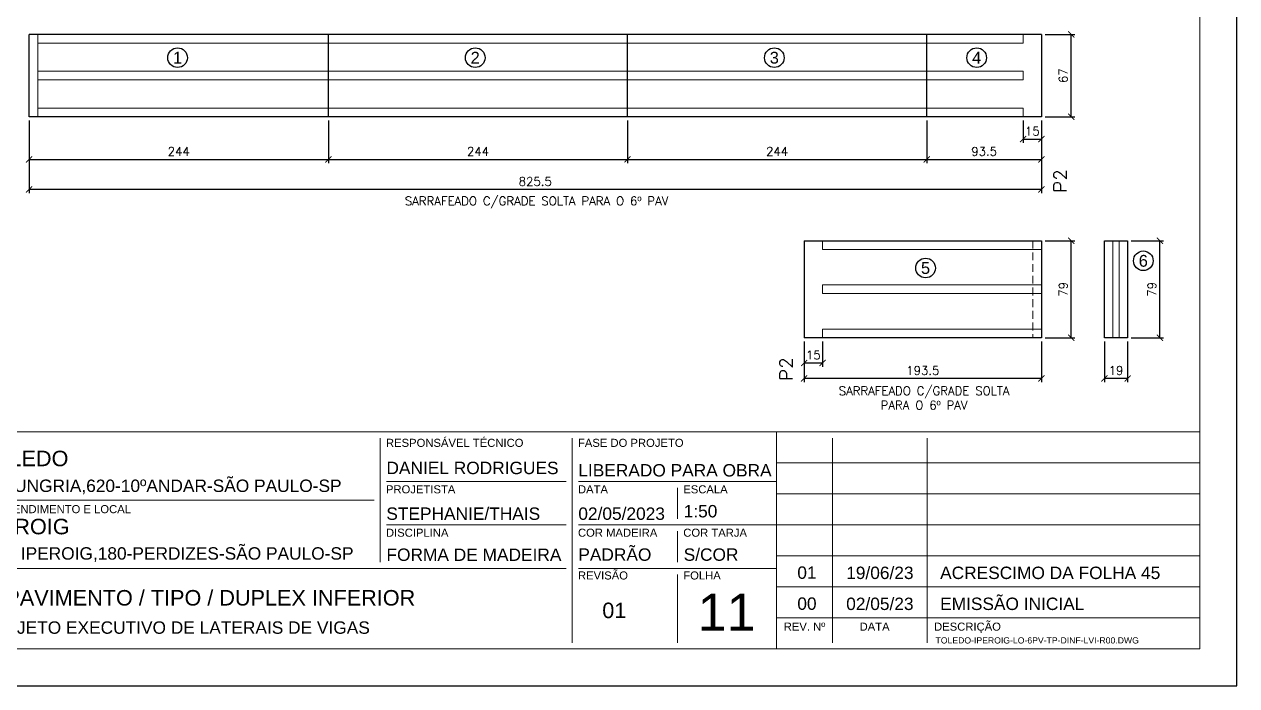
# Model space of a CAD drawing. Extents: x -23436 to 4767, y -4638 to 9755.
# Drawn here: x -15425 to -14436, y 6382 to 6921 of the extents above; entities that cross this region are included whole.
import ezdxf
from ezdxf.enums import TextEntityAlignment as Align

# ---------------------------------------------------------------- set-up
doc = ezdxf.new("R2010")
doc.units = 0
doc.header["$PDMODE"] = 2
doc.header["$PDSIZE"] = 10
doc.linetypes.add('HIDDEN', pattern=[9.525, 6.35, -3.175])
doc.layers.get('0').update_dxf_attribs({"lineweight": 13})
doc.layers.get('Defpoints').update_dxf_attribs({"lineweight": 13})
for name, color, linetype in [('Cota', 4, 'Continuous'), ('MB Logo', 255, 'Continuous'), ('Painéis', 200, 'Continuous'), ('Romaneio', 10, 'Continuous')]:
    doc.layers.add(name, color=color, linetype=linetype)
for name, color, linetype, lineweight in [('FOLHA MB', 7, 'Continuous', 13), ('N° Folha', 5, 'Continuous', 13), ('Sarr 2.2x7', 40, 'Continuous', 9), ('Texto Seção', 7, 'Continuous', 15)]:
    doc.layers.add(name, color=color, linetype=linetype, lineweight=lineweight)
doc.layers.add('Laje_Perimetro', color=7, linetype='Continuous', plot=False)
doc.styles.add('ARIAL', font='arial.ttf', dxfattribs={"oblique": 15, "height": 25})
doc.styles.add('MB_C01', font='arial.ttf', dxfattribs={"height": 1.3})
doc.styles.add('MB_C02', font='arial.ttf', dxfattribs={"height": 2})
doc.styles.add('MB_C03', font='arial.ttf', dxfattribs={"height": 2.5})
doc.styles.add('MB_C04', font='arial.ttf', dxfattribs={"height": 6})
doc.styles.add('REGUA-120', font='ROMANS.shx', dxfattribs={"height": 15})
doc.styles.add('ROMANS', font='romans.shx')
doc.dimstyles.new('Cota Paínel', dxfattribs={"dimtxt": 7, "dimasz": 5, "dimexe": 3, "dimexo": 3, "dimgap": 3, "dimtad": 1, "dimdec": 1, "dimzin": 12, "dimdsep": 46, "dimtxsty": 'ROMANS', "dimblk": 'ARCHTICK', "dimcen": 0, "dimclrd": 4, "dimclre": 4, "dimclrt": 1, "dimadec": 1, "dimazin": 3, "dimtfac": 1, "dimtdec": 1, "dimtmove": 0, "dimatfit": 3, "dimldrblk": 'OBLIQUE', "dimfxl": 1, "dimtolj": 1, "dimtzin": 12, "dimarcsym": 0})

# ---------------------------------------------------------------- blocks, each defined once
blk = doc.blocks.new('A$C169d8357')
at = {"layer": 'FOLHA MB', "color": 1}
for p, q in [((1109.82, 356.72), (70, 356.72)), ((1109.82, 356.72), (1109.82, 179.94)), ((1455.02, 356.72), (1109.82, 356.72)), ((786.55, 351.67), (786.55, 250.65)), ((943.14, 351.67), (943.14, 184.99)), ((1155.28, 184.99), (1155.28, 351.67)), ((1232.62, 351.67), (1232.62, 184.99)), ((1455.02, 331.47), (1109.82, 331.47)), ((938.09, 316.32), (791.61, 316.32)), ((1109.82, 316.32), (948.19, 316.32)), ((1029, 311.26), (1029, 286.01)), ((781.5, 301.16), (450.7, 301.16)), ((1455.02, 306.21), (1109.82, 306.21)), ((938.09, 280.96), (791.61, 280.96)), ((1109.82, 280.96), (948.19, 280.96)), ((1455.02, 280.96), (1109.82, 280.96)), ((1029, 275.91), (1029, 250.65)), ((1455.02, 255.7), (1109.82, 255.7)), ((938.09, 245.6), (450.7, 245.6)), ((1109.82, 245.6), (948.19, 245.6)), ((1029, 240.55), (1029, 184.99)), ((1455.02, 230.45), (1109.82, 230.45)), ((1455.02, 205.19), (1109.82, 205.19))]:
    blk.add_line(p, q, dxfattribs=at)
for points in [[(0, 1199.94), (0, 149.94), (1485.02, 149.94), (1485.02, 1199.94)], [(70, 1169.94), (70, 179.94), (1455.02, 179.94), (1455.02, 1169.94)]]:
    blk.add_lwpolyline(points, close=True, dxfattribs=at)
at = {"layer": 'FOLHA MB', "color": 6}
for s, height, style, p in [('RESPONSÁVEL TÉCNICO', 6.5663, 'MB_C01', (791.21, 344.6)), ('FASE DO PROJETO', 6.5663, 'MB_C01', (947.79, 344.6)), ('R. HUNGRIA,620-10ºANDAR-SÃO PAULO-SP', 10.102, 'MB_C02', (459.73, 307.83)), ('PROJETISTA', 6.566, 'MB_C01', (791.21, 306.72)), ('DATA', 6.566, 'MB_C01', (947.79, 306.72)), ('ESCALA', 6.566, 'MB_C01', (1033.66, 306.72)), ('EMPREENDIMENTO E LOCAL', 6.5663, 'MB_C01', (454.33, 290.56)), ('DISCIPLINA', 6.566, 'MB_C01', (791.21, 271.36)), ('COR MADEIRA', 6.5663, 'MB_C01', (947.79, 271.36)), ('COR TARJA', 6.566, 'MB_C01', (1033.66, 271.36)), ('RUA IPEROIG,180-PERDIZES-SÃO PAULO-SP', 10.102, 'MB_C02', (459.73, 252.69)), ('REVISÃO', 6.566, 'MB_C01', (947.79, 236.51)), ('FOLHA', 6.566, 'MB_C01', (1033.66, 236.51)), ('PROJETO EXECUTIVO DE LATERAIS DE VIGAS', 10.102, 'MB_C02', (459.73, 192.28))]:
    blk.add_text(s, height=height, dxfattribs=dict(at, style=style)).set_placement(p)
at = {"layer": 'FOLHA MB', "color": 5}
for s, height, style, p in [('TOLEDO', 12.628, 'MB_C03', (459.73, 328.83)), ('DANIEL RODRIGUES', 10.102, 'MB_C02', (791.61, 322.38)), ('LIBERADO PARA OBRA', 10.102, 'MB_C02', (948.09, 320.46)), ('1:50', 10.102, 'MB_C02', (1034, 287.12)), ('STEPHANIE/THAIS', 10.102, 'MB_C02', (791.51, 285.11)), ('02/05/2023', 10.102, 'MB_C02', (948.09, 285.11)), ('IPEROIG', 12.628, 'MB_C03', (459.73, 273.34)), ('FORMA DE MADEIRA', 10.102, 'MB_C02', (791.61, 251.66)), ('PADRÃO', 10.102, 'MB_C02', (948.09, 251.76)), ('S/COR', 10.102, 'MB_C02', (1034, 251.76)), ('01', 10.102, 'MB_C02', (1126.67, 237.06)), ('19/06/23', 10.102, 'MB_C02', (1166.54, 236.89)), ('ACRESCIMO DA FOLHA 45', 10.102, 'MB_C02', (1243.12, 236.89)), ('6º PAVIMENTO / TIPO / DUPLEX INFERIOR', 12.6276, 'MB_C03', (459.73, 215.3)), ('01', 12.628, 'MB_C03', (967.63, 205.03)), ('00', 10.102, 'MB_C02', (1126.67, 211.8)), ('02/05/23', 10.102, 'MB_C02', (1166.54, 211.64)), ('EMISSÃO INICIAL', 10.102, 'MB_C02', (1243.12, 211.64))]:
    blk.add_text(s, height=height, dxfattribs=dict(at, style=style)).set_placement(p)
at = {"layer": 'FOLHA MB', "color": 6, "style": 'MB_C01'}
for s, p in [('REV. Nº', (1132.55, 198.09)), ('DATA', (1189.69, 198.09)), ('DESCRIÇÃO', (1265.45, 198.09))]:
    blk.add_text(s, height=6.566, dxfattribs=at).set_placement(p, align=Align.MIDDLE_CENTER)
at = {"layer": 'FOLHA MB', "insert": (1239.38, 189.41), "char_height": 5.051, "width": 210.8177, "attachment_point": 1, "style": 'MB_C04'}
blk.add_mtext('TOLEDO-IPEROIG-LO-6PV-TP-DINF-LVI-R00.DWG', dxfattribs=at)
blk = doc.blocks.new('_ArchTick')
at = {"color": 0, "linetype": 'ByBlock', "const_width": 0.15}
blk.add_lwpolyline([(-0.5, -0.5), (0.5, 0.5)], dxfattribs=at)
blk = doc.blocks.new('*D275')
at = {"layer": 'Cota', "color": 4, "lineweight": -2, "transparency": 16777216}
for p, q in [((-15421.14, 6842.96), (-15421.14, 6808.18)), ((-15177.14, 6842.96), (-15177.14, 6808.18)), ((-15421.14, 6811.18), (-15177.14, 6811.18))]:
    blk.add_line(p, q, dxfattribs=at)
at = {"layer": 'Defpoints', "color": 0, "transparency": 16777216}
for p in [(-15421.14, 6845.96), (-15177.14, 6845.96), (-15177.14, 6811.18)]:
    blk.add_point(p, dxfattribs=at)
at = {"layer": 'Cota', "color": 4, "lineweight": -2, "transparency": 16777216, "xscale": 5, "yscale": 5, "zscale": 5, "rotation": 180}
blk.add_blockref('_ArchTick', (-15421.14, 6811.18), dxfattribs=at)
at = {"layer": 'Cota', "color": 4, "lineweight": -2, "transparency": 16777216, "xscale": 5, "yscale": 5, "zscale": 5}
blk.add_blockref('_ArchTick', (-15177.14, 6811.18), dxfattribs=at)
at = {"layer": 'Cota', "color": 1, "transparency": 16777216, "insert": (-15299.14, 6817.68), "char_height": 7, "attachment_point": 5, "style": 'ROMANS'}
blk.add_mtext('\\A1;244', dxfattribs=at)
blk = doc.blocks.new('_OBLIQUE')
at = {"color": 0, "linetype": 'ByBlock', "lineweight": -2}
for p, q in [((0, 0), (-1, 0)), ((-0.5, -0.5), (0.5, 0.5))]:
    blk.add_line(p, q, dxfattribs=at)
blk = doc.blocks.new('*D276')
at = {"layer": 'Cota', "color": 4, "lineweight": -2, "transparency": 16777216}
for p, q in [((-15177.14, 6842.96), (-15177.14, 6808.18)), ((-14933.14, 6842.96), (-14933.14, 6808.18)), ((-15177.14, 6811.18), (-14933.14, 6811.18))]:
    blk.add_line(p, q, dxfattribs=at)
at = {"layer": 'Defpoints', "color": 0, "transparency": 16777216}
for p in [(-15177.14, 6845.96), (-14933.14, 6845.96), (-14933.14, 6811.18)]:
    blk.add_point(p, dxfattribs=at)
at = {"layer": 'Cota', "color": 4, "lineweight": -2, "transparency": 16777216, "xscale": 5, "yscale": 5, "zscale": 5, "rotation": 180}
blk.add_blockref('_ArchTick', (-15177.14, 6811.18), dxfattribs=at)
at = {"layer": 'Cota', "color": 4, "lineweight": -2, "transparency": 16777216, "xscale": 5, "yscale": 5, "zscale": 5}
blk.add_blockref('_ArchTick', (-14933.14, 6811.18), dxfattribs=at)
at = {"layer": 'Cota', "color": 1, "transparency": 16777216, "insert": (-15055.14, 6817.68), "char_height": 7, "attachment_point": 5, "style": 'ROMANS'}
blk.add_mtext('\\A1;244', dxfattribs=at)
blk = doc.blocks.new('*D277')
at = {"layer": 'Cota', "color": 4, "lineweight": -2, "transparency": 16777216}
for p, q in [((-14933.14, 6842.96), (-14933.14, 6808.18)), ((-14689.14, 6842.96), (-14689.14, 6808.18)), ((-14933.14, 6811.18), (-14689.14, 6811.18))]:
    blk.add_line(p, q, dxfattribs=at)
at = {"layer": 'Defpoints', "color": 0, "transparency": 16777216}
for p in [(-14933.14, 6845.96), (-14689.14, 6845.96), (-14689.14, 6811.18)]:
    blk.add_point(p, dxfattribs=at)
at = {"layer": 'Cota', "color": 4, "lineweight": -2, "transparency": 16777216, "xscale": 5, "yscale": 5, "zscale": 5, "rotation": 180}
blk.add_blockref('_ArchTick', (-14933.14, 6811.18), dxfattribs=at)
at = {"layer": 'Cota', "color": 4, "lineweight": -2, "transparency": 16777216, "xscale": 5, "yscale": 5, "zscale": 5}
blk.add_blockref('_ArchTick', (-14689.14, 6811.18), dxfattribs=at)
at = {"layer": 'Cota', "color": 1, "transparency": 16777216, "insert": (-14811.14, 6817.68), "char_height": 7, "attachment_point": 5, "style": 'ROMANS'}
blk.add_mtext('\\A1;244', dxfattribs=at)
blk = doc.blocks.new('*D278')
at = {"layer": 'Cota', "color": 4, "lineweight": -2, "transparency": 16777216}
for p, q in [((-14689.14, 6842.96), (-14689.14, 6808.18)), ((-14595.64, 6842.96), (-14595.64, 6808.18)), ((-14689.14, 6811.18), (-14595.64, 6811.18))]:
    blk.add_line(p, q, dxfattribs=at)
at = {"layer": 'Defpoints', "color": 0, "transparency": 16777216}
for p in [(-14689.14, 6845.96), (-14595.64, 6845.96), (-14595.64, 6811.18)]:
    blk.add_point(p, dxfattribs=at)
at = {"layer": 'Cota', "color": 4, "lineweight": -2, "transparency": 16777216, "xscale": 5, "yscale": 5, "zscale": 5, "rotation": 180}
blk.add_blockref('_ArchTick', (-14689.14, 6811.18), dxfattribs=at)
at = {"layer": 'Cota', "color": 4, "lineweight": -2, "transparency": 16777216, "xscale": 5, "yscale": 5, "zscale": 5}
blk.add_blockref('_ArchTick', (-14595.64, 6811.18), dxfattribs=at)
at = {"layer": 'Cota', "color": 1, "transparency": 16777216, "insert": (-14642.39, 6817.68), "char_height": 7, "attachment_point": 5, "style": 'ROMANS'}
blk.add_mtext('\\A1;93.5', dxfattribs=at)
blk = doc.blocks.new('*D279')
at = {"layer": 'Cota', "color": 4, "lineweight": -2, "transparency": 16777216}
for p, q in [((-14592.64, 6912.96), (-14568.36, 6912.96)), ((-14571.36, 6845.96), (-14571.36, 6912.96)), ((-14592.64, 6845.96), (-14568.36, 6845.96))]:
    blk.add_line(p, q, dxfattribs=at)
at = {"layer": 'Defpoints', "color": 0, "transparency": 16777216}
for p in [(-14595.64, 6912.96), (-14571.36, 6912.96), (-14595.64, 6845.96)]:
    blk.add_point(p, dxfattribs=at)
at = {"layer": 'Cota', "color": 4, "lineweight": -2, "transparency": 16777216, "xscale": 5, "yscale": 5, "zscale": 5}
for p, rotation in [((-14571.36, 6912.96), 90), ((-14571.36, 6845.96), 270)]:
    blk.add_blockref('_ArchTick', p, dxfattribs=dict(at, rotation=rotation))
at = {"layer": 'Cota', "color": 1, "transparency": 16777216, "insert": (-14577.86, 6879.46), "char_height": 7, "attachment_point": 5, "rotation": 90, "style": 'ROMANS'}
blk.add_mtext('\\A1;67', dxfattribs=at)
blk = doc.blocks.new('*D280')
at = {"layer": 'Cota', "color": 4, "lineweight": -2, "transparency": 16777216}
for p, q in [((-14610.64, 6842.96), (-14610.64, 6824.7)), ((-14595.64, 6842.96), (-14595.64, 6824.7)), ((-14610.64, 6827.7), (-14595.64, 6827.7))]:
    blk.add_line(p, q, dxfattribs=at)
at = {"layer": 'Defpoints', "color": 0, "transparency": 16777216}
for p in [(-14610.64, 6845.96), (-14595.64, 6845.96), (-14595.64, 6827.7)]:
    blk.add_point(p, dxfattribs=at)
at = {"layer": 'Cota', "color": 4, "lineweight": -2, "transparency": 16777216, "xscale": 5, "yscale": 5, "zscale": 5, "rotation": 180}
blk.add_blockref('_ArchTick', (-14610.64, 6827.7), dxfattribs=at)
at = {"layer": 'Cota', "color": 4, "lineweight": -2, "transparency": 16777216, "xscale": 5, "yscale": 5, "zscale": 5}
blk.add_blockref('_ArchTick', (-14595.64, 6827.7), dxfattribs=at)
at = {"layer": 'Cota', "color": 1, "transparency": 16777216, "insert": (-14603.14, 6834.2), "char_height": 7, "attachment_point": 5, "style": 'ROMANS'}
blk.add_mtext('\\A1;15', dxfattribs=at)
blk = doc.blocks.new('*D281')
at = {"layer": 'Cota', "color": 4, "lineweight": -2, "transparency": 16777216}
for p, q in [((-15421.14, 6842.96), (-15421.14, 6783.68)), ((-14595.64, 6842.96), (-14595.64, 6783.68)), ((-14595.64, 6786.68), (-15421.14, 6786.68))]:
    blk.add_line(p, q, dxfattribs=at)
at = {"layer": 'Defpoints', "color": 0, "transparency": 16777216}
for p in [(-15421.14, 6845.96), (-14595.64, 6845.96), (-15421.14, 6786.68)]:
    blk.add_point(p, dxfattribs=at)
at = {"layer": 'Cota', "color": 4, "lineweight": -2, "transparency": 16777216, "xscale": 5, "yscale": 5, "zscale": 5, "rotation": 180}
blk.add_blockref('_ArchTick', (-15421.14, 6786.68), dxfattribs=at)
at = {"layer": 'Cota', "color": 4, "lineweight": -2, "transparency": 16777216, "xscale": 5, "yscale": 5, "zscale": 5}
blk.add_blockref('_ArchTick', (-14595.64, 6786.68), dxfattribs=at)
at = {"layer": 'Cota', "color": 1, "transparency": 16777216, "insert": (-15008.39, 6793.18), "char_height": 7, "attachment_point": 5, "style": 'ROMANS'}
blk.add_mtext('\\A1;825.5', dxfattribs=at)
blk = doc.blocks.new('*D282')
at = {"layer": 'Cota', "color": 4, "lineweight": -2, "transparency": 16777216}
for p, q in [((-14592.64, 6744.84), (-14568.36, 6744.84)), ((-14571.36, 6665.84), (-14571.36, 6744.84)), ((-14592.64, 6665.84), (-14568.36, 6665.84))]:
    blk.add_line(p, q, dxfattribs=at)
at = {"layer": 'Defpoints', "color": 0, "transparency": 16777216}
for p in [(-14595.64, 6744.84), (-14571.36, 6744.84), (-14595.64, 6665.84)]:
    blk.add_point(p, dxfattribs=at)
at = {"layer": 'Cota', "color": 4, "lineweight": -2, "transparency": 16777216, "xscale": 5, "yscale": 5, "zscale": 5}
for p, rotation in [((-14571.36, 6744.84), 90), ((-14571.36, 6665.84), 270)]:
    blk.add_blockref('_ArchTick', p, dxfattribs=dict(at, rotation=rotation))
at = {"layer": 'Cota', "color": 1, "transparency": 16777216, "insert": (-14577.86, 6705.34), "char_height": 7, "attachment_point": 5, "rotation": 90, "style": 'ROMANS'}
blk.add_mtext('\\A1;79', dxfattribs=at)
blk = doc.blocks.new('*D283')
at = {"layer": 'Cota', "color": 4, "lineweight": -2, "transparency": 16777216}
for p, q in [((-14789.14, 6662.84), (-14789.14, 6629.66)), ((-14595.64, 6662.84), (-14595.64, 6629.66)), ((-14595.64, 6632.66), (-14789.14, 6632.66))]:
    blk.add_line(p, q, dxfattribs=at)
at = {"layer": 'Defpoints', "color": 0, "transparency": 16777216}
for p in [(-14789.14, 6665.84), (-14595.64, 6665.84), (-14789.14, 6632.66)]:
    blk.add_point(p, dxfattribs=at)
at = {"layer": 'Cota', "color": 4, "lineweight": -2, "transparency": 16777216, "xscale": 5, "yscale": 5, "zscale": 5, "rotation": 180}
blk.add_blockref('_ArchTick', (-14789.14, 6632.66), dxfattribs=at)
at = {"layer": 'Cota', "color": 4, "lineweight": -2, "transparency": 16777216, "xscale": 5, "yscale": 5, "zscale": 5}
blk.add_blockref('_ArchTick', (-14595.64, 6632.66), dxfattribs=at)
at = {"layer": 'Cota', "color": 1, "transparency": 16777216, "insert": (-14692.39, 6639.16), "char_height": 7, "attachment_point": 5, "style": 'ROMANS'}
blk.add_mtext('\\A1;193.5', dxfattribs=at)
blk = doc.blocks.new('*D284')
at = {"layer": 'Cota', "color": 4, "lineweight": -2, "transparency": 16777216}
for p, q in [((-14544.33, 6662.84), (-14544.33, 6629.66)), ((-14525.33, 6662.84), (-14525.33, 6629.66)), ((-14525.33, 6632.66), (-14544.33, 6632.66))]:
    blk.add_line(p, q, dxfattribs=at)
at = {"layer": 'Defpoints', "color": 0, "transparency": 16777216}
for p in [(-14544.33, 6665.84), (-14525.33, 6665.84), (-14544.33, 6632.66)]:
    blk.add_point(p, dxfattribs=at)
at = {"layer": 'Cota', "color": 4, "lineweight": -2, "transparency": 16777216, "xscale": 5, "yscale": 5, "zscale": 5, "rotation": 180}
blk.add_blockref('_ArchTick', (-14544.33, 6632.66), dxfattribs=at)
at = {"layer": 'Cota', "color": 4, "lineweight": -2, "transparency": 16777216, "xscale": 5, "yscale": 5, "zscale": 5}
blk.add_blockref('_ArchTick', (-14525.33, 6632.66), dxfattribs=at)
at = {"layer": 'Cota', "color": 1, "transparency": 16777216, "insert": (-14534.83, 6639.16), "char_height": 7, "attachment_point": 5, "style": 'ROMANS'}
blk.add_mtext('\\A1;19', dxfattribs=at)
blk = doc.blocks.new('*D285')
at = {"layer": 'Cota', "color": 4, "lineweight": -2, "transparency": 16777216}
for p, q in [((-14522.33, 6744.84), (-14496.06, 6744.84)), ((-14499.06, 6665.84), (-14499.06, 6744.84)), ((-14522.33, 6665.84), (-14496.06, 6665.84))]:
    blk.add_line(p, q, dxfattribs=at)
at = {"layer": 'Defpoints', "color": 0, "transparency": 16777216}
for p in [(-14525.33, 6744.84), (-14499.06, 6744.84), (-14525.33, 6665.84)]:
    blk.add_point(p, dxfattribs=at)
at = {"layer": 'Cota', "color": 4, "lineweight": -2, "transparency": 16777216, "xscale": 5, "yscale": 5, "zscale": 5}
for p, rotation in [((-14499.06, 6744.84), 90), ((-14499.06, 6665.84), 270)]:
    blk.add_blockref('_ArchTick', p, dxfattribs=dict(at, rotation=rotation))
at = {"layer": 'Cota', "color": 1, "transparency": 16777216, "insert": (-14505.56, 6705.34), "char_height": 7, "attachment_point": 5, "rotation": 90, "style": 'ROMANS'}
blk.add_mtext('\\A1;79', dxfattribs=at)
blk = doc.blocks.new('*D287')
at = {"layer": 'Cota', "color": 4, "lineweight": -2, "transparency": 16777216}
for p, q in [((-14789.14, 6662.84), (-14789.14, 6642.26)), ((-14774.14, 6662.84), (-14774.14, 6642.26)), ((-14789.14, 6645.26), (-14774.14, 6645.26))]:
    blk.add_line(p, q, dxfattribs=at)
at = {"layer": 'Defpoints', "color": 0, "transparency": 16777216}
for p in [(-14789.14, 6665.84), (-14774.14, 6665.84), (-14774.14, 6645.26)]:
    blk.add_point(p, dxfattribs=at)
at = {"layer": 'Cota', "color": 4, "lineweight": -2, "transparency": 16777216, "xscale": 5, "yscale": 5, "zscale": 5, "rotation": 180}
blk.add_blockref('_ArchTick', (-14789.14, 6645.26), dxfattribs=at)
at = {"layer": 'Cota', "color": 4, "lineweight": -2, "transparency": 16777216, "xscale": 5, "yscale": 5, "zscale": 5}
blk.add_blockref('_ArchTick', (-14774.14, 6645.26), dxfattribs=at)
at = {"layer": 'Cota', "color": 1, "transparency": 16777216, "insert": (-14781.64, 6651.76), "char_height": 7, "attachment_point": 5, "style": 'ROMANS'}
blk.add_mtext('\\A1;15', dxfattribs=at)

msp = doc.modelspace()

# ---------------------------------------------------------------- linework, layer by layer
at = {"layer": 'Laje_Perimetro'}
msp.add_lwpolyline([(-14436.36, 7432.26), (-15921.38, 7432.26), (-15921.38, 6382.26), (-14436.36, 6382.26)], close=True, dxfattribs=at)
at = {"layer": 'Painéis'}
for p, q in [((-15421.14, 6845.96), (-15421.14, 6912.96)), ((-14595.64, 6912.96), (-15421.14, 6912.96)), ((-15177.14, 6845.96), (-15177.14, 6912.96)), ((-14933.14, 6845.96), (-14933.14, 6912.96)), ((-14689.14, 6845.96), (-14689.14, 6912.96)), ((-14595.64, 6912.96), (-14595.64, 6845.96)), ((-14595.64, 6845.96), (-15421.14, 6845.96)), ((-14789.14, 6744.84), (-14595.64, 6744.84)), ((-14789.14, 6744.84), (-14789.14, 6665.84)), ((-14595.64, 6744.84), (-14595.64, 6665.84)), ((-14544.33, 6665.84), (-14544.33, 6744.84)), ((-14544.33, 6744.84), (-14525.33, 6744.84)), ((-14525.33, 6744.84), (-14525.33, 6665.84)), ((-14595.64, 6665.84), (-14789.14, 6665.84)), ((-14525.33, 6665.84), (-14544.33, 6665.84))]:
    msp.add_line(p, q, dxfattribs=at)
at = {"layer": 'Romaneio'}
for centre in [(-15300.12, 6894.05), (-15057.39, 6894.05), (-14813.46, 6894.05), (-14648.43, 6894.05), (-14512.56, 6728.53), (-14690.14, 6722.65)]:
    msp.add_circle(centre, 8, dxfattribs=at)
at = {"layer": 'Sarr 2.2x7', "color": 50}
for p, q in [((-15421.14, 6845.96), (-15421.14, 6912.96)), ((-15421.14, 6912.96), (-15417.64, 6912.96)), ((-15414.14, 6912.96), (-15417.64, 6912.96)), ((-15414.14, 6845.96), (-15414.14, 6912.96)), ((-15414.14, 6912.96), (-15414.14, 6909.46)), ((-15414.14, 6912.96), (-14610.64, 6912.96)), ((-14610.64, 6912.96), (-14610.64, 6909.46)), ((-15414.14, 6905.96), (-15414.14, 6909.46)), ((-15414.14, 6905.96), (-14610.64, 6905.96)), ((-14610.64, 6905.96), (-14610.64, 6909.46)), ((-15414.14, 6882.96), (-15414.14, 6879.46)), ((-15414.14, 6882.96), (-14610.64, 6882.96)), ((-14610.64, 6882.96), (-14610.64, 6879.46)), ((-15414.14, 6875.96), (-15414.14, 6879.46)), ((-15414.14, 6875.96), (-14610.64, 6875.96)), ((-14610.64, 6875.96), (-14610.64, 6879.46)), ((-14610.64, 6852.96), (-15414.14, 6852.96)), ((-15414.14, 6852.96), (-15414.14, 6849.46)), ((-14610.64, 6852.96), (-14610.64, 6849.46)), ((-15421.14, 6845.96), (-15417.64, 6845.96)), ((-15414.14, 6845.96), (-15417.64, 6845.96)), ((-15414.14, 6845.96), (-15414.14, 6849.46)), ((-14610.64, 6845.96), (-15414.14, 6845.96)), ((-14610.64, 6845.96), (-14610.64, 6849.46)), ((-14774.14, 6744.84), (-14774.14, 6741.34)), ((-14774.14, 6744.84), (-14595.64, 6744.84)), ((-14595.64, 6744.84), (-14595.64, 6741.34)), ((-14544.33, 6665.84), (-14544.33, 6744.84)), ((-14544.33, 6744.84), (-14540.83, 6744.84)), ((-14537.33, 6744.84), (-14540.83, 6744.84)), ((-14537.33, 6665.84), (-14537.33, 6744.84)), ((-14532.33, 6744.84), (-14528.83, 6744.84)), ((-14532.33, 6744.84), (-14532.33, 6665.84)), ((-14525.33, 6744.84), (-14528.83, 6744.84)), ((-14525.33, 6744.84), (-14525.33, 6665.84)), ((-14774.14, 6737.84), (-14774.14, 6741.34)), ((-14774.14, 6737.84), (-14595.64, 6737.84)), ((-14595.64, 6737.84), (-14595.64, 6741.34)), ((-14595.64, 6708.84), (-14774.14, 6708.84)), ((-14774.14, 6708.84), (-14774.14, 6705.34)), ((-14774.14, 6701.84), (-14774.14, 6705.34)), ((-14595.64, 6708.84), (-14595.64, 6705.34)), ((-14595.64, 6701.84), (-14595.64, 6705.34)), ((-14595.64, 6701.84), (-14774.14, 6701.84)), ((-14595.64, 6672.84), (-14774.14, 6672.84)), ((-14774.14, 6672.84), (-14774.14, 6669.34)), ((-14774.14, 6665.84), (-14774.14, 6669.34)), ((-14595.64, 6665.84), (-14774.14, 6665.84)), ((-14595.64, 6672.84), (-14595.64, 6669.34)), ((-14595.64, 6665.84), (-14595.64, 6669.34)), ((-14544.33, 6665.84), (-14540.83, 6665.84)), ((-14537.33, 6665.84), (-14540.83, 6665.84)), ((-14532.33, 6665.84), (-14528.83, 6665.84)), ((-14525.33, 6665.84), (-14528.83, 6665.84))]:
    msp.add_line(p, q, dxfattribs=at)
at = {"layer": 'Sarr 2.2x7', "linetype": 'HIDDEN'}
msp.add_line((-14602.64, 6744.84), (-14602.64, 6665.84), dxfattribs=at)

# ---------------------------------------------------------------- block references
at = {"layer": 'MB Logo'}
msp.add_blockref('A$C169d8357', (-15921.38, 6232.32), dxfattribs=at)

# ---------------------------------------------------------------- texts
at = {"layer": 'N° Folha', "color": 5, "style": 'MB_C04'}
msp.add_text('11', height=30.306, dxfattribs=at).set_placement((-14875.91, 6427))
at = {"layer": 'Painéis', "color": 1, "char_height": 7, "attachment_point": 5, "style": 'ROMANS'}
for s, insert in [('\\A1;SARRAFEADO C/GRADE SOLTA PARA O 6º PAV', (-15007.32, 6776.16)), ('\\A1;SARRAFEADO C/GRADE SOLTA \\PPARA O 6º PAV', (-14691.32, 6616.72))]:
    msp.add_mtext(s, dxfattribs=dict(at, insert=insert))
at = {"layer": 'Romaneio', "color": 0, "style": 'ARIAL'}
for s, p in [('1', (-15300.12, 6894.05)), ('2', (-15057.39, 6894.05)), ('3', (-14813.46, 6894.05)), ('4', (-14648.43, 6894.05)), ('5', (-14690.14, 6722.65)), ('6', (-14512.56, 6728.53))]:
    msp.add_text(s, height=9.6, dxfattribs=at).set_placement(p, align=Align.MIDDLE_CENTER)
at = {"layer": 'Texto Seção', "style": 'REGUA-120', "width": 1.05}
for p in [(-14575.06, 6784.02), (-14798.62, 6630.68)]:
    msp.add_text('P2', height=10.4, rotation=90, dxfattribs=at).set_placement(p)

# ---------------------------------------------------------------- dimensions: what is measured, and where the dimension line sits
at = {"layer": 'Cota'}
for base, p1, p2, picture, middle in [((-14571.36, 6912.96), (-14595.64, 6845.96), (-14595.64, 6912.96), '*D279', (-14577.86, 6879.46)), ((-14571.36, 6744.84), (-14595.64, 6665.84), (-14595.64, 6744.84), '*D282', (-14577.86, 6705.34)), ((-14499.06, 6744.84), (-14525.33, 6665.84), (-14525.33, 6744.84), '*D285', (-14505.56, 6705.34))]:
    dim = msp.add_linear_dim(base=base, p1=p1, p2=p2, angle=90, dimstyle='Cota Paínel', dxfattribs=at)
    dim.commit()
    dim.dimension.update_dxf_attribs({"geometry": picture, "text_midpoint": middle})
for base, p1, p2, picture, middle in [((-15177.14, 6811.18), (-15421.14, 6845.96), (-15177.14, 6845.96), '*D275', (-15299.14, 6817.68)), ((-15421.14, 6786.68), (-14595.64, 6845.96), (-15421.14, 6845.96), '*D281', (-15008.39, 6793.18)), ((-14933.14, 6811.18), (-15177.14, 6845.96), (-14933.14, 6845.96), '*D276', (-15055.14, 6817.68)), ((-14689.14, 6811.18), (-14933.14, 6845.96), (-14689.14, 6845.96), '*D277', (-14811.14, 6817.68)), ((-14595.64, 6811.18), (-14689.14, 6845.96), (-14595.64, 6845.96), '*D278', (-14642.39, 6817.68)), ((-14789.14, 6632.66), (-14595.64, 6665.84), (-14789.14, 6665.84), '*D283', (-14692.39, 6639.16)), ((-14544.33, 6632.66), (-14525.33, 6665.84), (-14544.33, 6665.84), '*D284', (-14534.83, 6639.16))]:
    dim = msp.add_linear_dim(base=base, p1=p1, p2=p2, dimstyle='Cota Paínel', dxfattribs=at)
    dim.commit()
    dim.dimension.update_dxf_attribs({"geometry": picture, "text_midpoint": middle})
for base, p1, p2, picture, middle in [((-14595.64, 6827.7), (-14610.64, 6845.96), (-14595.64, 6845.96), '*D280', (-14603.14, 6827.7)), ((-14774.14, 6645.26), (-14789.14, 6665.84), (-14774.14, 6665.84), '*D287', (-14781.64, 6645.26))]:
    dim = msp.add_linear_dim(base=base, p1=p1, p2=p2, dimstyle='Cota Paínel', dxfattribs=at)
    dim.commit()
    dim.dimension.update_dxf_attribs({"geometry": picture, "text_midpoint": middle, "dimtype": 160})

doc.saveas('drawing.dxf')
